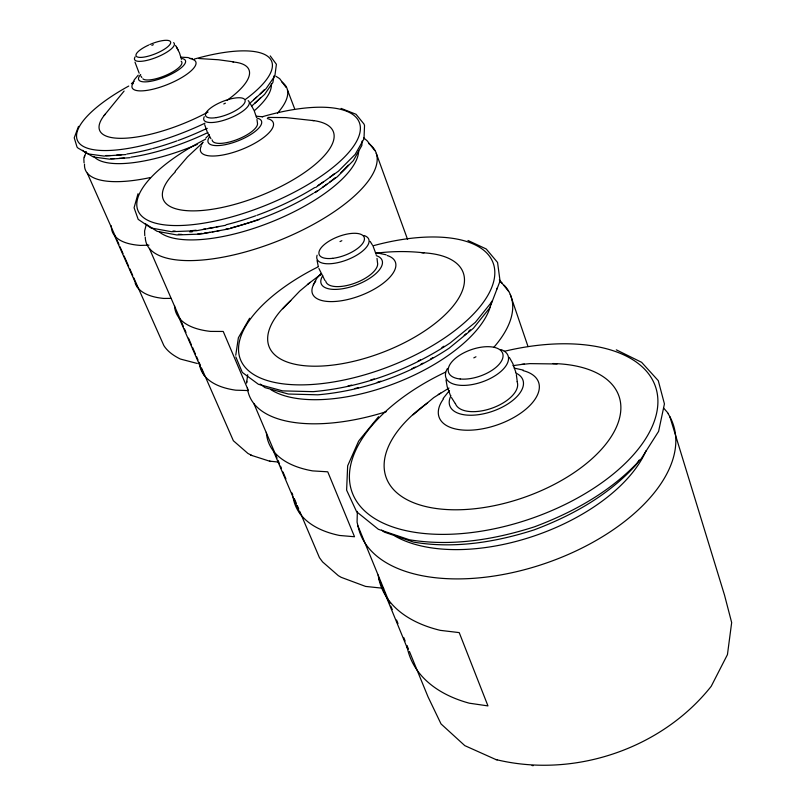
<?xml version="1.0" encoding="UTF-8"?>
<svg xmlns="http://www.w3.org/2000/svg" width="806" height="806" viewBox="0 0 806 806"><rect width="100%" height="100%" fill="white"/><g stroke="black" fill="none" stroke-linecap="round" stroke-linejoin="round"><path stroke-width="1.21" d="M357.35 511.387L357.078 522.127L357.924 525.804L389.872 603.754M362.085 141.09L361.834 145.523L353.3 160.656L337.261 176.826L315.337 192.594M246.797 381.339L246.555 383.072L247.704 374.689M235.755 355.234L238.385 337.734L249.618 318.239M274.111 75.724L272.841 82.544L264.62 94.383L251.502 106.261M497.03 288.88L497.201 288.024M86.262 151.558L83.834 158.681L84.056 162.883M146.188 224.934L144.586 230.99L144.768 235.664M138.017 193.732L134.088 207.757L138.179 219.353L151.004 227.987L171.497 231.705L196.412 230.728L225.63 225.297M132.456 84.398L134.31 79.774L138.199 75.159M201.52 144.838L202.266 143.085M84.156 157.261L84.68 155.85M489.836 307.62L499.831 281.596M78.504 126.371L74.243 137.816L77.023 147.055L77.991 148.072L88.176 153.926L104.034 156.082L125.887 154.551M358.519 441.366L347.658 465.838L346.62 490.149L356.625 511.75L378.387 529.31L409.357 539.768C451.521 546.649 494.199 539.718 534.519 526.802C574.255 511.881 612.137 490.753 640.911 459.007M313.282 284.77L316.818 278.272L321.141 273.506M641.435 458.372L658.603 431.371L664.426 403.897L658.28 380.664L641.616 362.317L616.308 349.834M636.579 464.206L639.229 460.045M104.155 115.48L124.104 91.038M175.174 171.325L187.506 156.908L203.263 142.219M443.119 398.496L449.506 390.477M489.393 308.335L473.424 328.244L449.144 348.192C409.962 374.075 364.695 390.719 317.826 394.819L288.336 394.023L265.033 387.636L260.137 384.039M491.942 301.686L475.349 322.329L450.07 343.034C409.206 369.974 362.045 387.323 313.202 391.656L282.574 390.88L258.444 384.301L242.556 372.604M205.842 138.048L206.376 137.403M358.952 440.65L378.538 416.692M282.835 308.779L299.761 291.067L310.159 282.412M636.065 464.85C608.5 495.297 572.21 515.578 534.106 529.885C495.458 542.257 454.544 548.856 414.143 542.216M131.418 83.693L133.998 81.335M250.515 102.705L266.03 88.741L274.876 75.845L276.408 64.299L270.212 55.886M206.981 136.819L209.369 134.693M413.085 414.818L433.749 397.6L449.002 388.059M319.72 275.229L321.554 273.828L307.429 284.488M315.66 187.516L338.49 171.134L355.154 154.409L364 138.803L364.534 125.504L364.01 124.064L356.04 114.271L341.089 108.407M438.283 394.497L440.691 393.066M205.097 129.514L207.253 128.386M473.797 357.874L475.963 356.776M340.011 241.588L341.855 240.692M223.756 103.954L225.398 103.178M151.891 45.358L153.352 44.693M258.968 219.716L228.934 228.874L200.865 234.062L176.887 234.959L157.069 231.312L145.03 223.544M376.251 253.175C392.038 251.2 408.179 251.009 423.996 252.842M521.623 364.453L529.885 363.627L557.097 363.969M512.948 365.672L524.394 364.05M181.088 57.186L188.05 57.548L192.926 59.382M129.988 157.694L109.616 159.165L93.637 157.019M409.428 651.46L428.026 696.837L441.033 723.929L464.81 745.641L495.811 759.524C573.55 778.546 661.444 749.177 711.214 686.299L727.445 654.603L731.667 622.585L724.523 595.14L669.846 416.672M267.834 117.424L285.868 117.595L314.008 120.678M148.959 245.145L140.597 245.417A106.936 38.658 -22.2 0 1 111.379 225.861M190.045 58.576L192.291 58.506M170.963 298.371L163.84 298.442A105.415 41.005 -22.3 0 1 135.186 283.178M256.419 116.235L262.806 116.769M198.981 58.536L218.416 59.755L233.599 61.84M278.322 462.06L269.486 461.133M375.455 252.58L386.094 254.767M383.626 588.32L365.612 586.425L341.19 577.328L338.329 575.655L322.591 561.923L319.438 557.651L299.721 511.326M495.811 759.524L497.302 759.776M532.071 765.519L533.149 765.7M197.309 363.476L180.353 359.033C174.096 355.97 167.588 351.597 163.87 345.603L133.746 277.778M514.117 368.07L523.376 370.145M201.53 368.03L233.367 440.741L247.956 453.466L252.016 455.541M250.555 455.068L270.745 461.546M413.347 542.025L384.321 532.121L381.671 530.086M276.055 76.348L279.682 78.666L286.059 87.411M467.964 240.47L486.23 248.983L497.564 262.464L500.022 280.75M83.743 151.327L92.942 156.767M363.667 137.836L367.204 140.849L374.75 150.561M663.65 408.088L668.134 413.246M499.327 279.863L508.667 291.399M140.889 76.096L141.846 77.487M82.756 150.269L83.159 150.873M370.156 241.397L372.342 244.923M455.128 403.363L451.491 397.549M509.352 357.411L512.817 363.566L515.86 372.352M250.323 103.702L254.172 110.583L256.58 117.676M210.93 138.692L207.998 133.453M175.567 45.408L179.496 52.904L181.441 59.332M324.899 280.438L318.904 268.479M176.443 46.849L178.086 49.831M139.176 73.205L134.995 62.163M373.289 246.747L376.15 254.404M450.413 395.484L447.209 386.769L446 379.838M87.29 173.149L115.883 237.538M116.9 239.835L118.945 244.43M119.963 246.737L123.026 253.628M124.053 255.925L128.648 266.272M129.665 268.579L132.728 275.471M114.462 235.523L137.504 287.399M149.382 248.48L183.476 326.642M184.483 328.949L185.984 332.394M188.493 338.137L191.496 345.039M192.503 347.336L195.515 354.237M196.513 356.534L198.014 359.98M199.022 362.287L200.523 365.733M179.013 317.776L204.059 375.183M207.172 131.771L204.674 124.698M253.9 403.625L274.594 452.267M275.581 454.574L277.062 458.05M278.05 460.367L279.521 463.843M280.508 466.16L281.495 468.477M282.977 471.953L285.929 478.895M291.843 492.798L292.83 495.116M294.311 498.592L296.276 503.216M297.263 505.533L298.744 509.009M273.355 450.917L300.134 513.835M235.815 356.897L242.092 371.909M390.829 606.082L392.26 609.578M396.552 620.046L397.983 623.532M403.705 637.496L405.136 640.992M407.04 645.646L408.471 649.132M378.79 578.597L407.433 648.447M287.44 89.879L294.613 108.699M376.251 153.321L407.554 239.352M510.248 294.402L528.011 346.54M318.299 266.524L317.07 260.489M256.963 119.52L257.487 123.237A24.23 8.221 -21.7 0 1 235.977 139.982A24.23 8.221 -21.7 0 1 212.109 139.821M516.344 374.639L517.24 381.429M377.007 258.404L377.47 262.484A27.525 11.667 -21 0 1 354.519 283.299A27.525 11.667 -21 0 1 325.705 281.062M271.32 83.905A96.327 31.061 -22.1 0 1 254.505 110.563M197.228 144.415A96.327 31.061 -22.1 0 1 93.929 156.535M281.959 82.121A108.75 35.726 -22.1 0 1 277.506 113.162M150.49 177.511A108.75 35.726 -22.1 0 1 84.529 164.192M260.57 97.798A100.669 32.089 -22.1 0 1 254.555 103.38M208.039 132.476A100.669 32.089 -22.1 0 1 130.995 157.17M124.285 157.996A100.669 32.089 -22.1 0 1 119.177 158.419M114.351 158.611A100.669 32.089 -22.1 0 1 110.976 158.611M192.654 59.432A34.356 10.317 -22.1 0 1 167.265 84.62A34.356 10.317 -22.1 0 1 133.04 83.189M181.159 61.196A21.309 6.347 -22.1 0 1 167.467 74.636A21.309 6.347 -22.1 0 1 142.864 78.827M182.196 58.566A25.248 7.516 -22.1 0 1 163.416 77.638A25.248 7.516 -22.1 0 1 140.687 74.484M149.795 44.542A18.629 5.34 -22 0 1 169.945 44.441A18.629 5.34 -22 0 1 140.859 57.407A18.629 5.34 -22 0 1 148.707 45.035M194.155 59.13A104.861 32.885 -22.1 0 1 267.894 56.48A104.861 32.885 -22.1 0 1 245.588 99.299M204.956 123.187A104.861 32.885 -22.1 0 1 84.308 146.934A104.861 32.885 -22.1 0 1 128.738 86.051M232.763 61.951A80.57 25.248 -22.1 0 1 227.101 100.276M208.069 112.034A80.57 25.248 -22.1 0 1 122.633 138.31A80.57 25.248 -22.1 0 1 105.213 114.2M173.622 42.647A21.419 6.166 -22 0 1 154.611 58.062A21.419 6.166 -22 0 1 135.116 56.873M264.166 89.829A104.72 33.106 -22.1 0 1 260.217 93.859M256.59 97.183A104.72 33.106 -22.1 0 1 253.618 99.702M204.734 129.413A104.72 33.106 -22.1 0 1 178.186 140.456M177.028 140.879A104.72 33.106 -22.1 0 1 152.666 148.576M151.548 148.868A104.72 33.106 -22.1 0 1 126.885 154.017M121.605 154.702A104.72 33.106 -22.1 0 1 116.517 155.195M110.513 155.518A104.72 33.106 -22.1 0 1 106.07 155.548M378.165 575.031A163.144 93.204 -18.9 0 0 440.338 630.363L459.219 632.609L487.962 705.905L469.304 703.195A159.648 97.093 -18.6 0 1 406.97 646.11M523.175 370.639A52.722 26.608 -19.3 0 1 528.998 406.365A52.722 26.608 -19.3 0 1 462.13 429.991A52.722 26.608 -19.3 0 1 443.572 398.758M517.069 381.641A32.724 16.402 -19.3 0 1 491.882 408.209A32.724 16.402 -19.3 0 1 455.36 403.433M515.528 372.906A38.769 19.435 -19.3 0 1 492.98 411.141A38.769 19.435 -19.3 0 1 450.957 395.716M504.324 351.315A160.616 84.106 -19.1 0 1 645.949 438.242A160.616 84.106 -19.1 0 1 394.154 527.436A160.616 84.106 -19.1 0 1 445.466 372.16M552.976 363.546A123.318 64.5 -19.2 0 1 600.913 449.929A123.318 64.5 -19.2 0 1 422.828 505.805A123.318 64.5 -19.2 0 1 427.643 402.869M500.869 349.512A32.965 16.08 -19.4 0 1 501.261 371.123A32.965 16.08 -19.4 0 1 461.092 385.359A32.965 16.08 -19.4 0 1 447.481 368.423M646.11 450.635A147.004 78.656 -19.1 0 1 534.459 535.869A147.004 78.656 -19.1 0 1 395.091 536.121M668.043 413.599A165.774 90.091 -19 0 1 549.994 561.732A165.774 90.091 -19 0 1 357.924 525.804M266.373 432.338A138.088 67.15 -20.9 0 0 312.657 470.895L327.75 471.812L354.519 536.746L339.558 535.466A135.569 70.424 -20.8 0 1 293.041 496.828M387.182 255.502A44.36 18.941 -20.9 0 1 384.522 282.201A44.36 18.941 -20.9 0 1 330.5 301.595A44.36 18.941 -20.9 0 1 315.73 281.153M376.231 255.633A32.613 13.823 -21 0 1 356.081 285.092A32.613 13.823 -21 0 1 322.783 275.662M372.745 245.88A135.247 59.976 -20.9 0 1 483.388 302.25A135.247 59.976 -20.9 0 1 274.352 382.376A135.247 59.976 -20.9 0 1 318.39 266.715M421.75 252.731A103.873 46.023 -20.9 0 1 445.335 314.531A103.873 46.023 -20.9 0 1 305.192 365.783A103.873 46.023 -20.9 0 1 290.785 300.628M363.899 235.473A27.706 11.415 -21 0 1 349.089 259.038A27.706 11.415 -21 0 1 317.111 255.21M443.925 346.207A135.015 60.299 -20.9 0 1 441.93 347.507M420.44 359.879A135.015 60.299 -20.9 0 1 418.193 361.017M374.226 378.931A135.015 60.299 -20.9 0 1 370.639 380.049M351.597 385.127A135.015 60.299 -20.9 0 1 348.101 385.903M491.579 301.253A124.064 56.329 -20.9 0 1 490.904 304.587M490.27 306.874A124.064 56.329 -20.9 0 1 393.399 383.968A124.064 56.329 -20.9 0 1 270.876 389.661M504.143 285.203A139.972 64.591 -20.9 0 1 493.887 347.245M386.376 411.634A139.972 64.591 -20.9 0 1 247.402 388.018M500.335 281.677A139.972 64.591 -20.9 0 1 502.319 283.39M470.331 329.735A129.736 58.344 -20.9 0 1 468.649 331.357M466.019 333.785A129.736 58.344 -20.9 0 1 464.196 335.407M432.772 357.723A129.736 58.344 -20.9 0 1 430.636 358.962M422.989 363.163A129.736 58.344 -20.9 0 1 420.772 364.322M415.281 367.083A129.736 58.344 -20.9 0 1 411.967 368.674M380.805 381.198A129.736 58.344 -20.9 0 1 377.268 382.356M358.327 387.706A129.736 58.344 -20.9 0 1 354.821 388.532M174.529 305.585A121.112 49.66 -21.8 0 0 210.618 331.407L223.232 331.457L248.379 390.557L235.836 390.195A119.157 52.491 -21.8 0 1 199.394 363.587M358.68 150.954A109.374 40.109 -21.7 0 1 272.71 221.428A109.374 40.109 -21.7 0 1 159.296 231.916M368.654 143.539A123.439 46.103 -21.7 0 1 283.682 238.647A123.439 46.103 -21.7 0 1 145.281 237.125M348.343 165.159A114.341 41.469 -21.7 0 1 340.787 172.867M335.044 177.884A114.341 41.469 -21.7 0 1 329.674 182.136M326.813 184.272A114.341 41.469 -21.7 0 1 322.813 187.103M317.594 190.609A114.341 41.469 -21.7 0 1 314.36 192.664M313.353 193.289A114.341 41.469 -21.7 0 1 258.998 219.292M257.819 219.716A114.341 41.469 -21.7 0 1 230.657 227.997M228.269 228.592A114.341 41.469 -21.7 0 1 225.791 229.176M219.615 230.526A114.341 41.469 -21.7 0 1 217.167 231.01M214.749 231.463A114.341 41.469 -21.7 0 1 212.341 231.886M209.973 232.279A114.341 41.469 -21.7 0 1 204.19 233.115M201.943 233.387A114.341 41.469 -21.7 0 1 197.933 233.811M181.733 234.415A114.341 41.469 -21.7 0 1 178.378 234.274M192.231 231.816A109.606 39.746 -21.7 0 1 189.732 231.886M267.31 118.553A39.061 13.359 -21.7 0 1 243.593 148.697A39.061 13.359 -21.7 0 1 201.258 146.077M257.235 118.17A28.714 9.743 -21.7 0 1 237.961 140.899A28.714 9.743 -21.7 0 1 209.57 136.798M262.071 116.81A119.137 42.527 -21.7 0 1 348.142 153.12A119.137 42.527 -21.7 0 1 166.52 225.096A119.137 42.527 -21.7 0 1 205.57 139.206M312.365 120.447A91.531 32.643 -21.7 0 1 311.247 167.618A91.531 32.643 -21.7 0 1 196.14 210.829A91.531 32.643 -21.7 0 1 175.325 171.89M248.188 100.619A24.371 8 -21.7 0 1 227.594 119.016A24.371 8 -21.7 0 1 204.261 116.719M334.43 173.683A118.966 42.799 -21.7 0 1 329.654 177.37M323.488 181.793A118.966 42.799 -21.7 0 1 318.038 185.44M314.672 187.586A118.966 42.799 -21.7 0 1 256.943 215.323M255.764 215.746A118.966 42.799 -21.7 0 1 226.214 224.713M218.779 226.436A118.966 42.799 -21.7 0 1 216.32 226.96M213.882 227.453A118.966 42.799 -21.7 0 1 207.857 228.551M205.5 228.944A118.966 42.799 -21.7 0 1 203.162 229.297M196.16 230.204A118.966 42.799 -21.7 0 1 190.921 230.697M175.184 231.11A118.966 42.799 -21.7 0 1 172.988 231.01M460.155 378.981A28.684 13.934 -19.4 0 0 502.994 356.856A28.684 13.934 -19.4 0 0 463.712 352.907A28.684 13.934 -19.4 0 0 460.155 378.981M332.687 258.333A24.099 9.884 -21 0 0 364.292 237.659A24.099 9.884 -21 0 0 328.042 241.79A24.099 9.884 -21 0 0 332.687 258.333M216.381 117.595A21.198 6.922 -21.7 0 0 245.145 100.538A21.198 6.922 -21.7 0 0 214.426 105.505A21.198 6.922 -21.7 0 0 216.381 117.595"/></g></svg>
